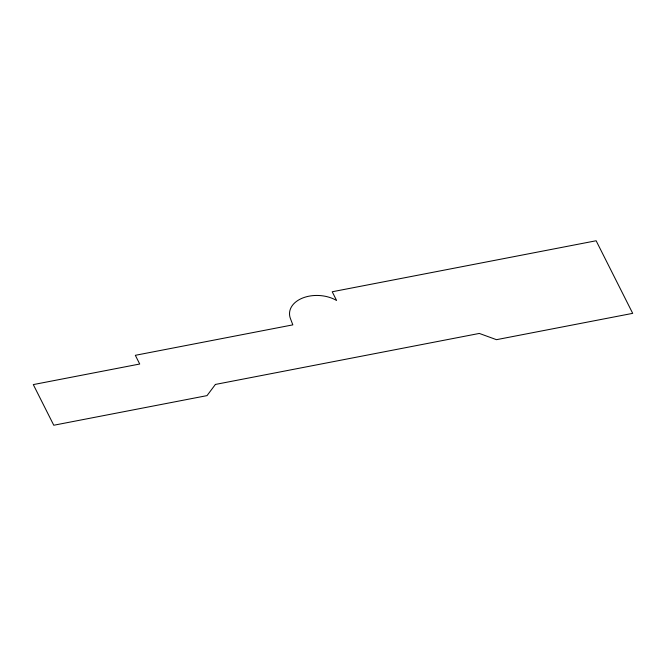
<?xml version="1.0" encoding="UTF-8"?>
<svg xmlns="http://www.w3.org/2000/svg" width="666" height="666" viewBox="0 0 666 666"><rect width="100%" height="100%" fill="white"/><g stroke="black" fill="none" stroke-linecap="round" stroke-linejoin="round"><path stroke-width="1" d="M215.401 384.44L207.018 395.621L53.771 425.241L33.3 384.59L139.718 364.019L135.331 355.311L292.832 324.866L290.451 318.631A28.896 19.297 3.8 0 1 302.78 297.968A28.896 19.297 3.8 0 1 336.605 300.483L332.217 291.766L596.137 240.759L632.7 313.353L496.478 339.677L479.329 333.433L215.401 384.44"/></g></svg>
